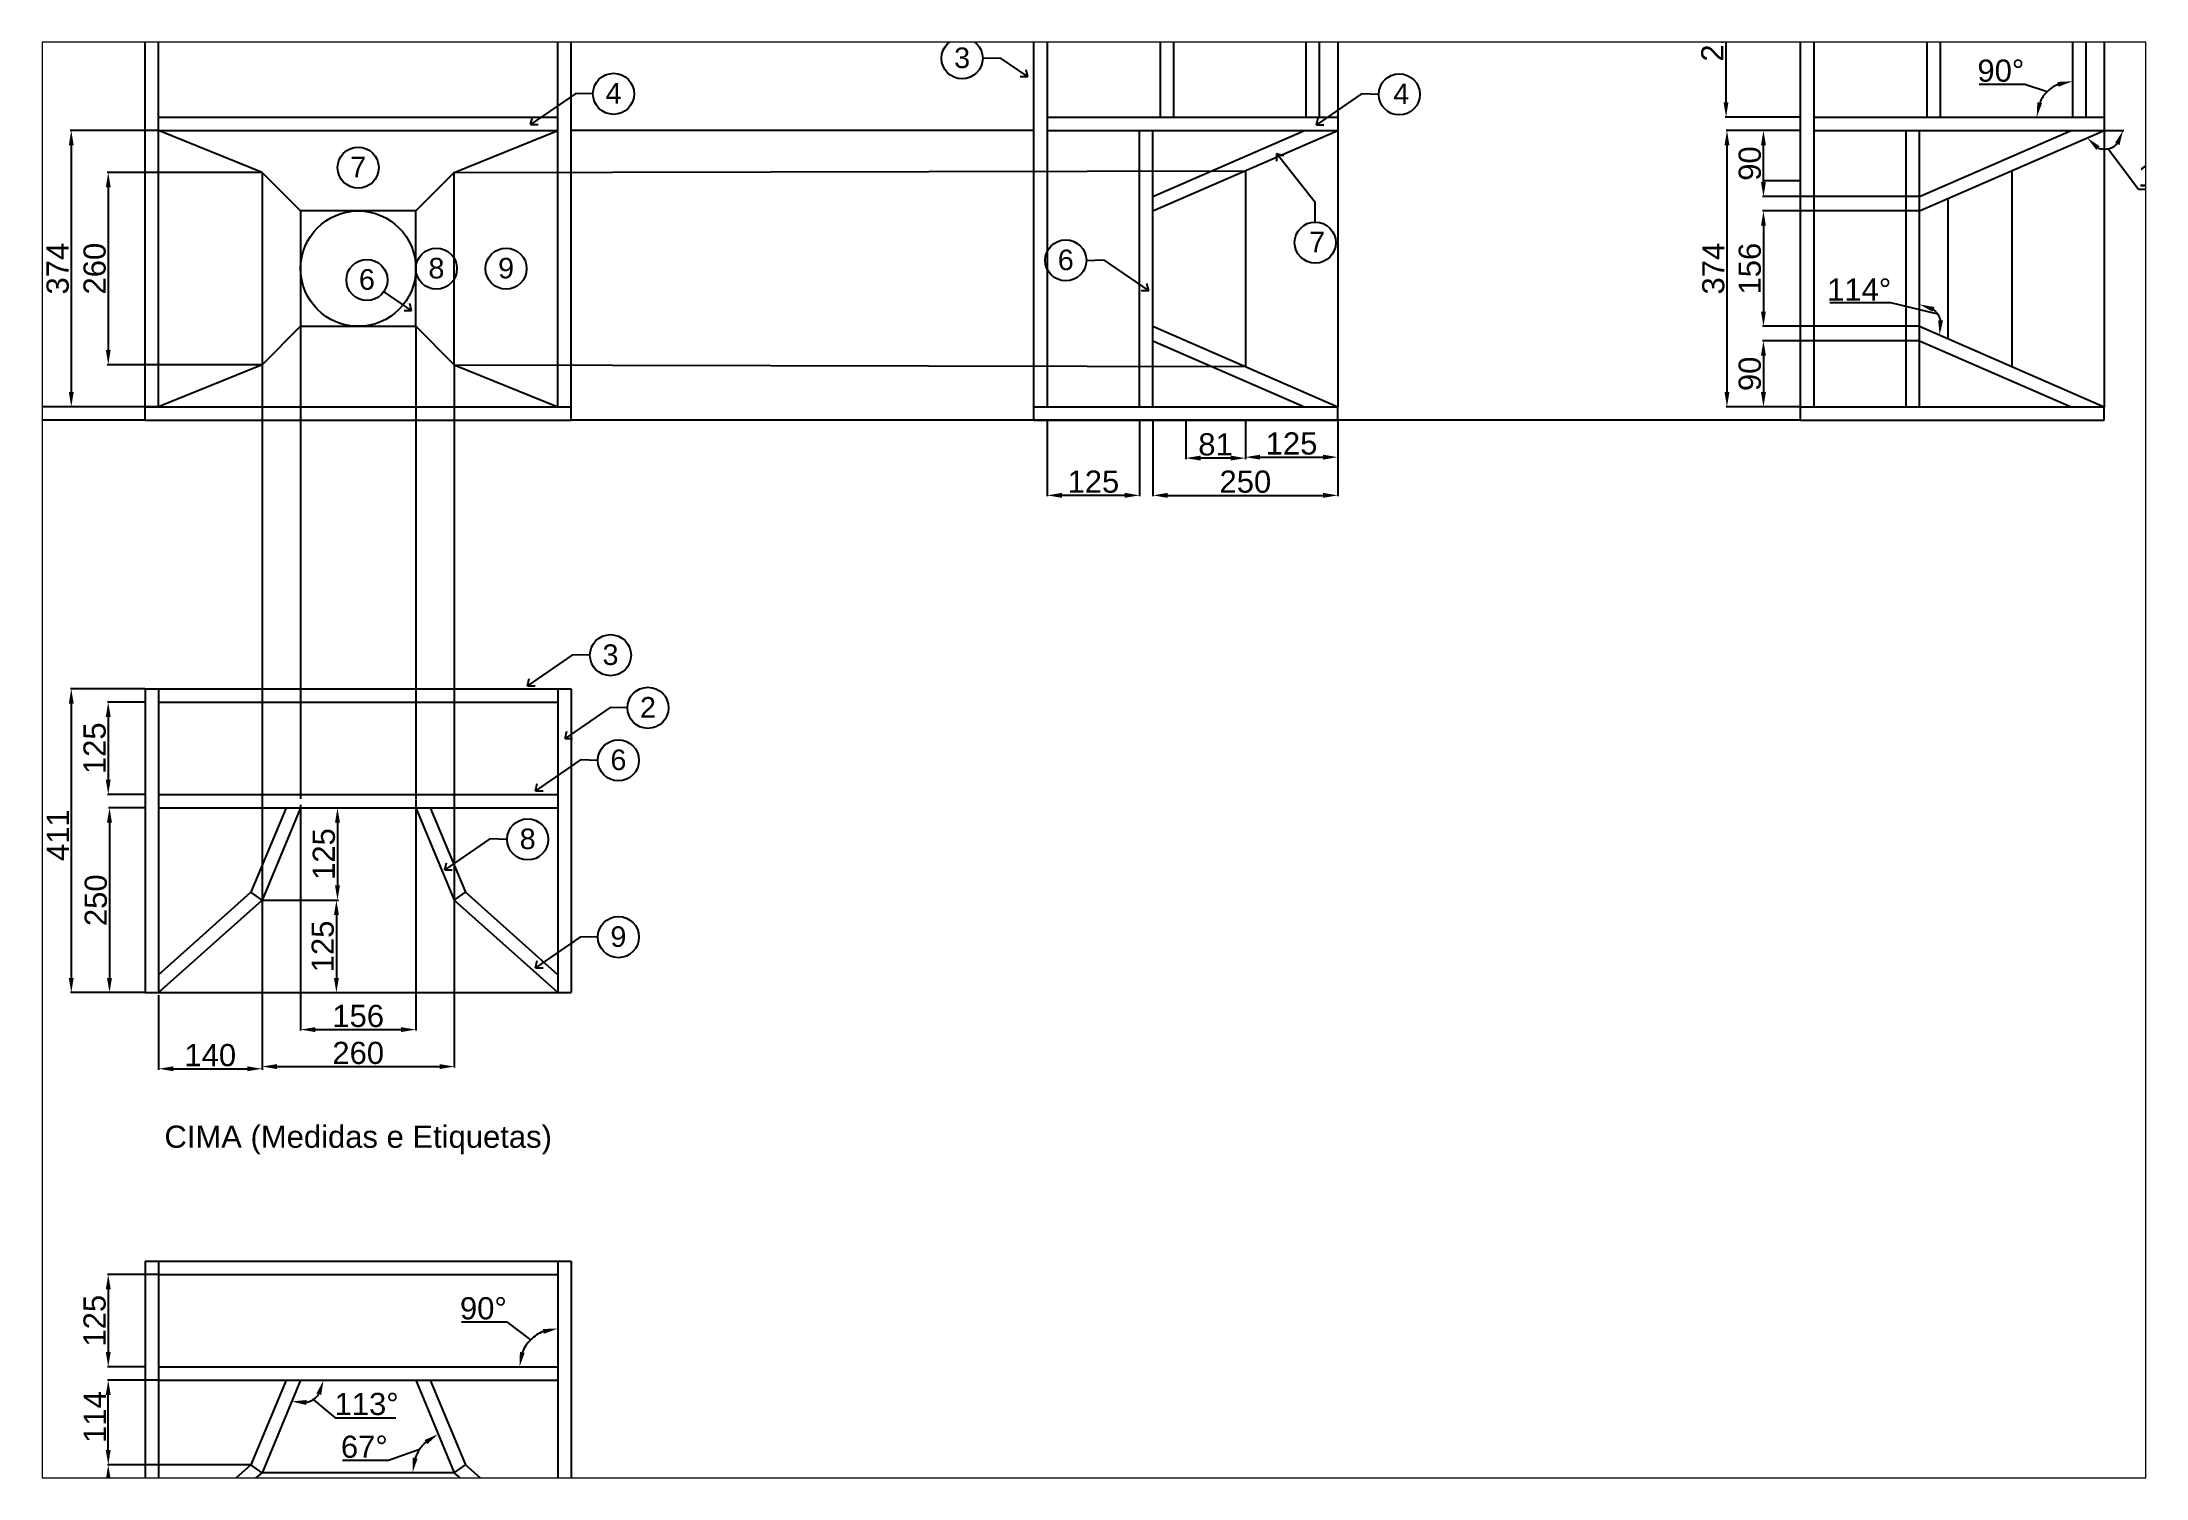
# Paper-space layout 'Layout1' of a CAD drawing. Header units: millimetres. Extents: x 52 to 181, y 46 to 134.
# The model-space entities are those that its viewports show. They can reach past a viewport. Long polylines and large blocks are cut down to what shows.
import ezdxf
from ezdxf.enums import TextEntityAlignment as Align

# ---------------------------------------------------------------- set-up
doc = ezdxf.new("R2010")
doc.units = ezdxf.units.MM
doc.linetypes.add('ACAD_ISO04W100', pattern=[30, 24, -3, 0, -3])
doc.linetypes.add('HIDDEN', pattern=[9.525, 6.35, -3.175])
doc.layers.add('Etiquetas', color=7, linetype='Continuous')
doc.layers.add('Interior', color=7, linetype='HIDDEN')
doc.layers.add('Linhas apoio', color=8, linetype='ACAD_ISO04W100', transparency=0.3)
doc.styles.get("Standard").update_dxf_attribs({"font": 'arial.ttf'})
doc.dimstyles.new('roy-1', dxfattribs={"dimtxt": 30, "dimasz": 20, "dimexe": 1.25, "dimexo": 0.625, "dimgap": 3, "dimtad": 3, "dimtoh": 1, "dimdec": 0, "dimtxsty": 'Standard', "dimcen": 2.5, "dimadec": 0, "dimazin": 0, "dimtfac": 1, "dimtdec": 0, "dimtmove": 0, "dimatfit": 2, "dimfxl": 1, "dimarcsym": 0})

# ---------------------------------------------------------------- blocks, each defined once
blk = doc.blocks.new('PLACA Nº')
blk.add_circle((0, 0), 27.8)
blk.add_attdef('XX', text='', height=27.8).set_placement((-0.5, -13.2), align=Align.CENTER)
blk = doc.blocks.new('*D10')
at = {"layer": 'Defpoints', "color": 0, "transparency": 16777216}
for p in [(0, 648), (0, 0), (-200, 0)]:
    blk.add_point(p, dxfattribs=at)
at = {"layer": 'Linhas apoio', "color": 0, "linetype": 'ACAD_ISO04W100', "lineweight": -2, "transparency": 16777216}
for p, q in [((-0.6, 648), (-201.3, 648)), ((-200, 628), (-200, 20)), ((-0.6, 0), (-201.3, 0))]:
    blk.add_line(p, q, dxfattribs=at)
at = {"layer": 'Linhas apoio', "color": 0, "transparency": 16777216}
for points in [[(-203.3, 628), (-196.7, 628), (-200, 648)], [(-203.3, 20), (-196.7, 20), (-200, 0)]]:
    blk.add_solid(points, dxfattribs=at)
at = {"layer": 'Linhas apoio', "color": 0, "transparency": 16777216, "insert": (-218.3, 324), "char_height": 30, "attachment_point": 5, "rotation": 90}
blk.add_mtext('648', dxfattribs=at)
blk = doc.blocks.new('*D11')
at = {"layer": 'Defpoints', "color": 0, "transparency": 16777216}
for p in [(-150, 630), (0, 630), (0, 18)]:
    blk.add_point(p, dxfattribs=at)
at = {"layer": 'Linhas apoio', "color": 0, "linetype": 'ACAD_ISO04W100', "lineweight": -2, "transparency": 16777216}
for p, q in [((-0.6, 630), (-151.3, 630)), ((-150, 38), (-150, 610)), ((-0.6, 18), (-151.3, 18))]:
    blk.add_line(p, q, dxfattribs=at)
at = {"layer": 'Linhas apoio', "color": 0, "transparency": 16777216}
for points in [[(-153.3, 610), (-146.7, 610), (-150, 630)], [(-153.3, 38), (-146.7, 38), (-150, 18)]]:
    blk.add_solid(points, dxfattribs=at)
at = {"layer": 'Linhas apoio', "color": 0, "transparency": 16777216, "insert": (-168.3, 324), "char_height": 30, "attachment_point": 5, "rotation": 90}
blk.add_mtext('612', dxfattribs=at)
blk = doc.blocks.new('*D13')
at = {"layer": 'Defpoints', "color": 0, "transparency": 16777216}
for p in [(0, -363.3), (-100, -774.4), (0, -774.4)]:
    blk.add_point(p, dxfattribs=at)
at = {"layer": 'Linhas apoio', "color": 0, "linetype": 'ACAD_ISO04W100', "lineweight": -2, "transparency": 16777216}
for p, q in [((-0.6, -363.3), (-101.2, -363.3)), ((-100, -383.3), (-100, -754.4)), ((-0.6, -774.4), (-101.2, -774.4))]:
    blk.add_line(p, q, dxfattribs=at)
at = {"layer": 'Linhas apoio', "color": 0, "transparency": 16777216}
for points in [[(-103.3, -383.3), (-96.7, -383.3), (-100, -363.3)], [(-103.3, -754.4), (-96.7, -754.4), (-100, -774.4)]]:
    blk.add_solid(points, dxfattribs=at)
at = {"layer": 'Linhas apoio', "color": 0, "transparency": 16777216, "insert": (-118.1, -561.4), "char_height": 30, "attachment_point": 5, "rotation": 90}
blk.add_mtext('411', dxfattribs=at)
blk = doc.blocks.new('*D8')
at = {"layer": 'Defpoints', "color": 0, "transparency": 16777216}
for p in [(0, -381.3), (-50, -506.3), (0, -506.3)]:
    blk.add_point(p, dxfattribs=at)
at = {"layer": 'Linhas apoio', "color": 0, "linetype": 'ACAD_ISO04W100', "lineweight": -2, "transparency": 16777216}
for p, q in [((-0.6, -381.3), (-51.2, -381.3)), ((-50, -401.3), (-50, -486.3)), ((-0.6, -506.3), (-51.2, -506.3))]:
    blk.add_line(p, q, dxfattribs=at)
at = {"layer": 'Linhas apoio', "color": 0, "transparency": 16777216}
for points in [[(-53.3, -401.3), (-46.7, -401.3), (-50, -381.3)], [(-53.3, -486.3), (-46.7, -486.3), (-50, -506.3)]]:
    blk.add_solid(points, dxfattribs=at)
at = {"layer": 'Linhas apoio', "color": 0, "transparency": 16777216, "insert": (-68.3, -443.8), "char_height": 30, "attachment_point": 5, "rotation": 90}
blk.add_mtext('125', dxfattribs=at)
blk = doc.blocks.new('*D14')
at = {"layer": 'Defpoints', "color": 0, "transparency": 16777216}
for p in [(1.1, -524.3), (-48.3, -774.4), (0, -774.4)]:
    blk.add_point(p, dxfattribs=at)
at = {"layer": 'Linhas apoio', "color": 0, "linetype": 'ACAD_ISO04W100', "lineweight": -2, "transparency": 16777216}
for p, q in [((0.5, -524.3), (-49.6, -524.3)), ((-48.3, -544.3), (-48.3, -754.4)), ((-0.6, -774.4), (-49.6, -774.4))]:
    blk.add_line(p, q, dxfattribs=at)
at = {"layer": 'Linhas apoio', "color": 0, "transparency": 16777216}
for points in [[(-51.7, -544.3), (-45, -544.3), (-48.3, -524.3)], [(-51.7, -754.4), (-45, -754.4), (-48.3, -774.4)]]:
    blk.add_solid(points, dxfattribs=at)
at = {"layer": 'Linhas apoio', "color": 0, "transparency": 16777216, "insert": (-66.7, -649.4), "char_height": 30, "attachment_point": 5, "rotation": 90}
blk.add_mtext('250', dxfattribs=at)
blk = doc.blocks.new('*D15')
at = {"layer": 'Defpoints', "color": 0, "transparency": 16777216}
for p in [(158, -646.4), (18, -777.4), (158, -877.4)]:
    blk.add_point(p, dxfattribs=at)
at = {"layer": 'Linhas apoio', "color": 0, "linetype": 'ACAD_ISO04W100', "lineweight": -2, "transparency": 16777216}
for p, q in [((158, -647), (158, -878.6)), ((18, -778), (18, -878.6)), ((38, -877.4), (138, -877.4))]:
    blk.add_line(p, q, dxfattribs=at)
at = {"layer": 'Linhas apoio', "color": 0, "transparency": 16777216}
for points in [[(38, -874.1), (38, -880.7), (18, -877.4)], [(138, -874.1), (138, -880.7), (158, -877.4)]]:
    blk.add_solid(points, dxfattribs=at)
at = {"layer": 'Linhas apoio', "color": 0, "transparency": 16777216, "insert": (88, -859.1), "char_height": 30, "attachment_point": 5}
blk.add_mtext('140', dxfattribs=at)
blk = doc.blocks.new('*D16')
at = {"layer": 'Defpoints', "color": 0, "transparency": 16777216}
for p in [(158, -646.4), (418, -646.4), (418, -874.4)]:
    blk.add_point(p, dxfattribs=at)
at = {"layer": 'Linhas apoio', "color": 0, "linetype": 'ACAD_ISO04W100', "lineweight": -2, "transparency": 16777216}
for p, q in [((158, -647), (158, -875.6)), ((418, -647), (418, -875.6)), ((178, -874.4), (398, -874.4))]:
    blk.add_line(p, q, dxfattribs=at)
at = {"layer": 'Linhas apoio', "color": 0, "transparency": 16777216}
for points in [[(178, -871.1), (178, -877.7), (158, -874.4)], [(398, -871.1), (398, -877.7), (418, -874.4)]]:
    blk.add_solid(points, dxfattribs=at)
at = {"layer": 'Linhas apoio', "color": 0, "transparency": 16777216, "insert": (288, -856.1), "char_height": 30, "attachment_point": 5}
blk.add_mtext('260', dxfattribs=at)
blk = doc.blocks.new('*D9')
at = {"layer": 'Defpoints', "color": 0, "transparency": 16777216}
for p in [(18, 392), (-100, 18), (18, 18)]:
    blk.add_point(p, dxfattribs=at)
at = {"layer": 'Linhas apoio', "color": 0, "linetype": 'ACAD_ISO04W100', "lineweight": -2, "transparency": 16777216}
for p, q in [((17.4, 392), (-101.3, 392)), ((-100, 372), (-100, 38)), ((17.4, 18), (-101.3, 18))]:
    blk.add_line(p, q, dxfattribs=at)
at = {"layer": 'Linhas apoio', "color": 0, "transparency": 16777216}
for points in [[(-103.3, 372), (-96.7, 372), (-100, 392)], [(-103.3, 38), (-96.7, 38), (-100, 18)]]:
    blk.add_solid(points, dxfattribs=at)
at = {"layer": 'Linhas apoio', "color": 0, "transparency": 16777216, "insert": (-118.3, 205), "char_height": 30, "attachment_point": 5, "rotation": 90}
blk.add_mtext('374', dxfattribs=at)
blk = doc.blocks.new('*D18')
at = {"layer": 'Defpoints', "color": 0, "transparency": 16777216}
for p in [(158, 335), (-50, 75), (158, 75)]:
    blk.add_point(p, dxfattribs=at)
at = {"layer": 'Linhas apoio', "color": 0, "linetype": 'ACAD_ISO04W100', "lineweight": -2, "transparency": 16777216}
for p, q in [((157.4, 335), (-51.3, 335)), ((-50, 315), (-50, 95)), ((157.4, 75), (-51.3, 75))]:
    blk.add_line(p, q, dxfattribs=at)
at = {"layer": 'Linhas apoio', "color": 0, "transparency": 16777216}
for points in [[(-53.3, 315), (-46.7, 315), (-50, 335)], [(-53.3, 95), (-46.7, 95), (-50, 75)]]:
    blk.add_solid(points, dxfattribs=at)
at = {"layer": 'Linhas apoio', "color": 0, "transparency": 16777216, "insert": (-68.3, 205), "char_height": 30, "attachment_point": 5, "rotation": 90}
blk.add_mtext('260', dxfattribs=at)
blk = doc.blocks.new('*D24')
at = {"layer": 'Defpoints', "color": 0, "transparency": 16777216}
for p in [(210, -519.9), (366, -512.4), (366, -824.4)]:
    blk.add_point(p, dxfattribs=at)
at = {"layer": 'Linhas apoio', "color": 0, "linetype": 'ACAD_ISO04W100', "lineweight": -2, "transparency": 16777216}
for p, q in [((210, -520.5), (210, -825.6)), ((366, -513), (366, -825.6)), ((230, -824.4), (346, -824.4))]:
    blk.add_line(p, q, dxfattribs=at)
at = {"layer": 'Linhas apoio', "color": 0, "transparency": 16777216}
for points in [[(230, -821.1), (230, -827.7), (210, -824.4)], [(346, -821.1), (346, -827.7), (366, -824.4)]]:
    blk.add_solid(points, dxfattribs=at)
at = {"layer": 'Linhas apoio', "color": 0, "transparency": 16777216, "insert": (288, -806.1), "char_height": 30, "attachment_point": 5}
blk.add_mtext('156', dxfattribs=at)
blk = doc.blocks.new('*D29')
at = {"layer": 'Defpoints', "color": 0, "transparency": 16777216}
for p in [(2238.3, 392), (2139, 18), (2238.3, 18)]:
    blk.add_point(p, dxfattribs=at)
at = {"layer": 'Linhas apoio', "color": 0, "linetype": 'ACAD_ISO04W100', "lineweight": -2, "transparency": 16777216}
for p, q in [((2237.7, 392), (2137.8, 392)), ((2139, 372), (2139, 38)), ((2237.7, 18), (2137.8, 18))]:
    blk.add_line(p, q, dxfattribs=at)
at = {"layer": 'Linhas apoio', "color": 0, "transparency": 16777216}
for points in [[(2135.7, 372), (2142.3, 372), (2139, 392)], [(2135.7, 38), (2142.3, 38), (2139, 18)]]:
    blk.add_solid(points, dxfattribs=at)
at = {"layer": 'Linhas apoio', "color": 0, "transparency": 16777216, "insert": (2120.7, 205), "char_height": 30, "attachment_point": 5, "rotation": 90}
blk.add_mtext('374', dxfattribs=at)
blk = doc.blocks.new('*D26')
at = {"layer": 'Defpoints', "color": 0, "transparency": 16777216}
for p in [(2137.8, 630), (2238.3, 630), (2238.3, 410)]:
    blk.add_point(p, dxfattribs=at)
at = {"layer": 'Linhas apoio', "color": 0, "linetype": 'ACAD_ISO04W100', "lineweight": -2, "transparency": 16777216}
for p, q in [((2237.7, 630), (2136.5, 630)), ((2137.8, 430), (2137.8, 610)), ((2237.7, 410), (2136.5, 410))]:
    blk.add_line(p, q, dxfattribs=at)
at = {"layer": 'Linhas apoio', "color": 0, "transparency": 16777216}
for points in [[(2134.4, 610), (2141.1, 610), (2137.8, 630)], [(2134.4, 430), (2141.1, 430), (2137.8, 410)]]:
    blk.add_solid(points, dxfattribs=at)
at = {"layer": 'Linhas apoio', "color": 0, "transparency": 16777216, "insert": (2119.4, 520), "char_height": 30, "attachment_point": 5, "rotation": 90}
blk.add_mtext('220', dxfattribs=at)
blk = doc.blocks.new('*D27')
at = {"layer": 'Defpoints', "color": 0, "transparency": 16777216}
for p in [(2188.3, 392), (2188.3, 392), (2399.3, 302.4)]:
    blk.add_point(p, dxfattribs=at)
at = {"layer": 'Linhas apoio', "color": 0, "linetype": 'ACAD_ISO04W100', "lineweight": -2, "transparency": 16777216}
for p, q in [((2187.7, 392), (2187.1, 392)), ((2188.3, 322.4), (2188.3, 372)), ((2398.7, 302.4), (2187.1, 302.4))]:
    blk.add_line(p, q, dxfattribs=at)
at = {"layer": 'Linhas apoio', "color": 0, "transparency": 16777216}
for points in [[(2185, 372), (2191.7, 372), (2188.3, 392)], [(2185, 322.4), (2191.7, 322.4), (2188.3, 302.4)]]:
    blk.add_solid(points, dxfattribs=at)
at = {"layer": 'Linhas apoio', "color": 0, "transparency": 16777216, "insert": (2170, 347.2), "char_height": 30, "attachment_point": 5, "rotation": 90}
blk.add_mtext('90', dxfattribs=at)
blk = doc.blocks.new('*D30')
at = {"layer": 'Defpoints', "color": 0, "transparency": 16777216}
for p in [(2399.3, 283), (2188.3, 127), (2399.3, 127)]:
    blk.add_point(p, dxfattribs=at)
at = {"layer": 'Linhas apoio', "color": 0, "linetype": 'ACAD_ISO04W100', "lineweight": -2, "transparency": 16777216}
for p, q in [((2398.7, 283), (2187.1, 283)), ((2188.3, 263), (2188.3, 147)), ((2398.7, 127), (2187.1, 127))]:
    blk.add_line(p, q, dxfattribs=at)
at = {"layer": 'Linhas apoio', "color": 0, "transparency": 16777216}
for points in [[(2185, 263), (2191.7, 263), (2188.3, 283)], [(2185, 147), (2191.7, 147), (2188.3, 127)]]:
    blk.add_solid(points, dxfattribs=at)
at = {"layer": 'Linhas apoio', "color": 0, "transparency": 16777216, "insert": (2170, 205), "char_height": 30, "attachment_point": 5, "rotation": 90}
blk.add_mtext('156', dxfattribs=at)
blk = doc.blocks.new('*D28')
at = {"layer": 'Defpoints', "color": 0, "transparency": 16777216}
for p in [(2399.3, 107.4), (2188.3, 18), (2188.3, 18)]:
    blk.add_point(p, dxfattribs=at)
at = {"layer": 'Linhas apoio', "color": 0, "linetype": 'ACAD_ISO04W100', "lineweight": -2, "transparency": 16777216}
for p, q in [((2398.7, 107.4), (2187.1, 107.4)), ((2188.3, 87.4), (2188.3, 38)), ((2187.7, 18), (2187.1, 18))]:
    blk.add_line(p, q, dxfattribs=at)
at = {"layer": 'Linhas apoio', "color": 0, "transparency": 16777216}
for points in [[(2185, 87.4), (2191.7, 87.4), (2188.3, 107.4)], [(2185, 38), (2191.7, 38), (2188.3, 18)]]:
    blk.add_solid(points, dxfattribs=at)
at = {"layer": 'Linhas apoio', "color": 0, "transparency": 16777216, "insert": (2170, 62.7), "char_height": 30, "attachment_point": 5, "rotation": 90}
blk.add_mtext('90', dxfattribs=at)
blk = doc.blocks.new('*D34')
at = {"layer": 'Defpoints', "color": 0, "transparency": 16777216}
for p in [(1487.7, 0), (1612.7, 0), (1612.7, -50)]:
    blk.add_point(p, dxfattribs=at)
at = {"layer": 'Linhas apoio', "color": 0, "linetype": 'ACAD_ISO04W100', "lineweight": -2, "transparency": 16777216}
for p, q in [((1487.7, -0.6), (1487.7, -51.3)), ((1612.7, -0.6), (1612.7, -51.3)), ((1507.7, -50), (1592.7, -50))]:
    blk.add_line(p, q, dxfattribs=at)
at = {"layer": 'Linhas apoio', "color": 0, "transparency": 16777216}
for points in [[(1507.7, -46.7), (1507.7, -53.3), (1487.7, -50)], [(1592.7, -46.7), (1592.7, -53.3), (1612.7, -50)]]:
    blk.add_solid(points, dxfattribs=at)
at = {"layer": 'Linhas apoio', "color": 0, "transparency": 16777216, "insert": (1550.2, -31.7), "char_height": 30, "attachment_point": 5}
blk.add_mtext('125', dxfattribs=at)
blk = doc.blocks.new('*D35')
at = {"layer": 'Defpoints', "color": 0, "transparency": 16777216}
for p in [(1407.2, 0), (1487.7, 0), (1407.2, -51.3)]:
    blk.add_point(p, dxfattribs=at)
at = {"layer": 'Linhas apoio', "color": 0, "linetype": 'ACAD_ISO04W100', "lineweight": -2, "transparency": 16777216}
for p, q in [((1407.2, -0.6), (1407.2, -52.5)), ((1487.7, -0.6), (1487.7, -52.5)), ((1467.7, -51.3), (1427.2, -51.3))]:
    blk.add_line(p, q, dxfattribs=at)
at = {"layer": 'Linhas apoio', "color": 0, "transparency": 16777216}
for points in [[(1427.2, -47.9), (1427.2, -54.6), (1407.2, -51.3)], [(1467.7, -47.9), (1467.7, -54.6), (1487.7, -51.3)]]:
    blk.add_solid(points, dxfattribs=at)
at = {"layer": 'Linhas apoio', "color": 0, "transparency": 16777216, "insert": (1447.4, -32.9), "char_height": 30, "attachment_point": 5}
blk.add_mtext('81', dxfattribs=at)
blk = doc.blocks.new('*D70')
at = {"layer": 'Defpoints', "color": 0, "transparency": 16777216}
for p in [(1219.7, 0), (1344.7, 0), (1219.7, -101.7)]:
    blk.add_point(p, dxfattribs=at)
at = {"layer": 'Linhas apoio', "color": 0, "linetype": 'ACAD_ISO04W100', "lineweight": -2, "transparency": 16777216}
for p, q in [((1219.7, -0.6), (1219.7, -102.9)), ((1344.7, -0.6), (1344.7, -102.9)), ((1324.7, -101.7), (1239.7, -101.7))]:
    blk.add_line(p, q, dxfattribs=at)
at = {"layer": 'Linhas apoio', "color": 0, "transparency": 16777216}
for points in [[(1239.7, -98.3), (1239.7, -105), (1219.7, -101.7)], [(1324.7, -98.3), (1324.7, -105), (1344.7, -101.7)]]:
    blk.add_solid(points, dxfattribs=at)
at = {"layer": 'Linhas apoio', "color": 0, "transparency": 16777216, "insert": (1282.2, -83.3), "char_height": 30, "attachment_point": 5}
blk.add_mtext('125', dxfattribs=at)
blk = doc.blocks.new('*D71')
at = {"layer": 'Defpoints', "color": 0, "transparency": 16777216}
for p in [(2399.3, 392), (2649.3, 392), (2649.3, 392), (2643.1, 367.5), (2399.3, 283)]:
    blk.add_point(p, dxfattribs=at)
at = {"layer": 'Linhas apoio', "color": 0, "linetype": 'ACAD_ISO04W100', "lineweight": -2, "transparency": 16777216}
for p, q in [((2650, 392), (2675.9, 392)), ((2654.5, 367.2), (2695.6, 312.5)), ((2695.6, 312.5), (2777.9, 312.5))]:
    blk.add_line(p, q, dxfattribs=at)
blk.add_arc((2649.3, 392), 25.3, 250.0886, 313.4686, dxfattribs=at)
at = {"layer": 'Linhas apoio', "color": 0, "transparency": 16777216}
for points in [[(2638.4, 365.8), (2643, 370.6), (2626.1, 381.9)], [(2663.7, 374.9), (2669.8, 372.3), (2674.6, 392)]]:
    blk.add_solid(points, dxfattribs=at)
at = {"layer": 'Linhas apoio', "color": 0, "transparency": 16777216, "insert": (2738.2, 330.8), "char_height": 30, "attachment_point": 5}
blk.add_mtext('156°', dxfattribs=at)
blk = doc.blocks.new('*D73')
at = {"layer": 'Defpoints', "color": 0, "transparency": 16777216}
for p in [(2399.3, 392), (2399.3, 127), (2428.1, 134.3), (2399.3, 18), (2649.3, 18)]:
    blk.add_point(p, dxfattribs=at)
at = {"layer": 'Linhas apoio', "color": 0, "linetype": 'ACAD_ISO04W100', "lineweight": -2, "transparency": 16777216}
for p, q in [((2360.5, 158.7), (2278.2, 158.7)), ((2424.2, 143.3), (2360.5, 158.7))]:
    blk.add_line(p, q, dxfattribs=at)
blk.add_arc((2399.3, 127), 29.7, 15.7787, 50.6641, dxfattribs=at)
at = {"layer": 'Linhas apoio', "color": 0, "transparency": 16777216}
for points in [[(2417, 146.8), (2419.3, 153.1), (2399.3, 156.7)], [(2431.2, 134.9), (2424.6, 135.3), (2426.6, 115.1)]]:
    blk.add_solid(points, dxfattribs=at)
at = {"layer": 'Linhas apoio', "color": 0, "transparency": 16777216, "insert": (2317.8, 176.7), "char_height": 30, "attachment_point": 5}
blk.add_mtext('114°', dxfattribs=at)
blk = doc.blocks.new('*D74')
at = {"layer": 'Defpoints', "color": 0, "transparency": 16777216}
for p in [(2606.3, 630), (2582.1, 452), (2244.3, 410), (2606.3, 410), (2624.3, 410)]:
    blk.add_point(p, dxfattribs=at)
at = {"layer": 'Linhas apoio', "color": 0, "linetype": 'ACAD_ISO04W100', "lineweight": -2, "transparency": 16777216}
for p, q in [((2541.9, 454.3), (2480, 454.3)), ((2572.1, 444.3), (2541.9, 454.3))]:
    blk.add_line(p, q, dxfattribs=at)
blk.add_arc((2606.3, 410), 48.5, 113.8145, 156.1855, dxfattribs=at)
at = {"layer": 'Linhas apoio', "color": 0, "transparency": 16777216}
for points in [[(2586.1, 457.6), (2587.4, 451.1), (2606.3, 458.5)], [(2565.2, 428.9), (2558.7, 430.3), (2557.9, 410)]]:
    blk.add_solid(points, dxfattribs=at)
at = {"layer": 'Linhas apoio', "color": 0, "transparency": 16777216, "insert": (2509.4, 472.7), "char_height": 30, "attachment_point": 5}
blk.add_mtext('90°', dxfattribs=at)
blk = doc.blocks.new('*D77')
at = {"layer": 'Defpoints', "color": 0, "transparency": 16777216}
for p in [(1362.7, 0), (1612.7, 0), (1612.7, -101.7)]:
    blk.add_point(p, dxfattribs=at)
at = {"layer": 'Linhas apoio', "color": 0, "linetype": 'ACAD_ISO04W100', "lineweight": -2, "transparency": 16777216}
for p, q in [((1362.7, -0.6), (1362.7, -102.9)), ((1612.7, -0.6), (1612.7, -102.9)), ((1382.7, -101.7), (1592.7, -101.7))]:
    blk.add_line(p, q, dxfattribs=at)
at = {"layer": 'Linhas apoio', "color": 0, "transparency": 16777216}
for points in [[(1382.7, -98.3), (1382.7, -105), (1362.7, -101.7)], [(1592.7, -98.3), (1592.7, -105), (1612.7, -101.7)]]:
    blk.add_solid(points, dxfattribs=at)
at = {"layer": 'Linhas apoio', "color": 0, "transparency": 16777216, "insert": (1487.7, -83.3), "char_height": 30, "attachment_point": 5}
blk.add_mtext('250', dxfattribs=at)
blk = doc.blocks.new('*D78')
at = {"layer": 'Defpoints', "color": 0, "transparency": 16777216}
for p in [(418, -1423.8), (464.7, -1525.7), (0, -1548.8), (558, -1548.8), (576, -1548.8)]:
    blk.add_point(p, dxfattribs=at)
at = {"layer": 'Linhas apoio', "color": 0, "linetype": 'ACAD_ISO04W100', "lineweight": -2, "transparency": 16777216}
for p, q in [((435.8, -1497.1), (372.7, -1497.1)), ((468.2, -1514.5), (435.8, -1497.1))]:
    blk.add_line(p, q, dxfattribs=at)
blk.add_arc((558, -1548.8), 96.1, 150.1872, 168.0525, dxfattribs=at)
at = {"layer": 'Linhas apoio', "color": 0, "transparency": 16777216}
for points in [[(471.9, -1499.1), (477.3, -1503), (486.3, -1484.8)], [(467.3, -1529.2), (460.7, -1528.5), (461.9, -1548.8)]]:
    blk.add_solid(points, dxfattribs=at)
at = {"layer": 'Linhas apoio', "color": 0, "transparency": 16777216, "insert": (402.8, -1479), "char_height": 30, "attachment_point": 5}
blk.add_mtext('42°', dxfattribs=at)
blk = doc.blocks.new('*D79')
at = {"layer": 'Defpoints', "color": 0, "transparency": 16777216}
for p in [(366, -1298.7), (378, -1383.8), (158, -1423.8), (418, -1423.8), (418, -1423.8)]:
    blk.add_point(p, dxfattribs=at)
at = {"layer": 'Linhas apoio', "color": 0, "linetype": 'ACAD_ISO04W100', "lineweight": -2, "transparency": 16777216}
for p, q in [((371, -1392.4), (328.8, -1407.2)), ((328.8, -1407.2), (266.7, -1407.2))]:
    blk.add_line(p, q, dxfattribs=at)
blk.add_arc((418, -1423.8), 56.5, 132.9635, 159.6157, dxfattribs=at)
at = {"layer": 'Linhas apoio', "color": 0, "transparency": 16777216}
for points in [[(377.7, -1379.6), (381.3, -1385.2), (396.3, -1371.6)], [(368.3, -1404.7), (361.7, -1403.5), (361.5, -1423.8)]]:
    blk.add_solid(points, dxfattribs=at)
at = {"layer": 'Linhas apoio', "color": 0, "transparency": 16777216, "insert": (296.3, -1388.9), "char_height": 30, "attachment_point": 5}
blk.add_mtext('67°', dxfattribs=at)
blk = doc.blocks.new('*D80')
at = {"layer": 'Defpoints', "color": 0, "transparency": 16777216}
for p in [(18, -1298.7), (210, -1298.7), (558, -1298.7), (218, -1328.9), (158, -1423.8)]:
    blk.add_point(p, dxfattribs=at)
at = {"layer": 'Linhas apoio', "color": 0, "linetype": 'ACAD_ISO04W100', "lineweight": -2, "transparency": 16777216}
for p, q in [((227.3, -1324.7), (256.7, -1349.4)), ((256.7, -1349.4), (339, -1349.4))]:
    blk.add_line(p, q, dxfattribs=at)
blk.add_arc((210, -1298.7), 31.2, 284.82, 322.6008, dxfattribs=at)
at = {"layer": 'Linhas apoio', "color": 0, "transparency": 16777216}
for points in [[(231.6, -1316.6), (237.9, -1318.7), (241.2, -1298.7)], [(217.8, -1332.2), (218.2, -1325.5), (198, -1327.5)]]:
    blk.add_solid(points, dxfattribs=at)
at = {"layer": 'Linhas apoio', "color": 0, "transparency": 16777216, "insert": (299.4, -1331), "char_height": 30, "attachment_point": 5}
blk.add_mtext('113°', dxfattribs=at)
blk = doc.blocks.new('*D81')
at = {"layer": 'Defpoints', "color": 0, "transparency": 16777216}
for p in [(558, -1155.7), (532.1, -1235.8), (18, -1280.7), (558, -1280.7), (558, -1548.8)]:
    blk.add_point(p, dxfattribs=at)
at = {"layer": 'Linhas apoio', "color": 0, "linetype": 'ACAD_ISO04W100', "lineweight": -2, "transparency": 16777216}
for p, q in [((489.7, -1220), (427.9, -1220)), ((521.3, -1244), (489.7, -1220))]:
    blk.add_line(p, q, dxfattribs=at)
blk.add_arc((558, -1280.7), 51.9, 112.2234, 157.7766, dxfattribs=at)
at = {"layer": 'Linhas apoio', "color": 0, "transparency": 16777216}
for points in [[(537.7, -1229.4), (539, -1236), (558, -1228.8)], [(513.2, -1261.7), (506.7, -1260.5), (506.1, -1280.7)]]:
    blk.add_solid(points, dxfattribs=at)
at = {"layer": 'Linhas apoio', "color": 0, "transparency": 16777216, "insert": (457.3, -1201.6), "char_height": 30, "attachment_point": 5}
blk.add_mtext('90°', dxfattribs=at)
blk = doc.blocks.new('*D82')
at = {"layer": 'Defpoints', "color": 0, "transparency": 16777216}
for p in [(-50, -1298.7), (18, -1298.7), (143, -1413.1)]:
    blk.add_point(p, dxfattribs=at)
at = {"layer": 'Linhas apoio', "color": 0, "linetype": 'ACAD_ISO04W100', "lineweight": -2, "transparency": 16777216}
for p, q in [((17.4, -1298.7), (-51.2, -1298.7)), ((-50, -1393.1), (-50, -1318.7)), ((142.3, -1413.1), (-51.2, -1413.1))]:
    blk.add_line(p, q, dxfattribs=at)
at = {"layer": 'Linhas apoio', "color": 0, "transparency": 16777216}
for points in [[(-53.3, -1318.7), (-46.7, -1318.7), (-50, -1298.7)], [(-53.3, -1393.1), (-46.7, -1393.1), (-50, -1413.1)]]:
    blk.add_solid(points, dxfattribs=at)
at = {"layer": 'Linhas apoio', "color": 0, "transparency": 16777216, "insert": (-68.1, -1348.6), "char_height": 30, "attachment_point": 5, "rotation": 90}
blk.add_mtext('114', dxfattribs=at)
blk = doc.blocks.new('*D84')
at = {"layer": 'Defpoints', "color": 0, "transparency": 16777216}
for p in [(143, -1413.1), (-50, -1524.6), (18, -1524.6)]:
    blk.add_point(p, dxfattribs=at)
at = {"layer": 'Linhas apoio', "color": 0, "linetype": 'ACAD_ISO04W100', "lineweight": -2, "transparency": 16777216}
for p, q in [((142.3, -1413.1), (-51.2, -1413.1)), ((-50, -1433.1), (-50, -1504.6)), ((17.4, -1524.6), (-51.2, -1524.6))]:
    blk.add_line(p, q, dxfattribs=at)
at = {"layer": 'Linhas apoio', "color": 0, "transparency": 16777216}
for points in [[(-53.3, -1433.1), (-46.7, -1433.1), (-50, -1413.1)], [(-53.3, -1504.6), (-46.7, -1504.6), (-50, -1524.6)]]:
    blk.add_solid(points, dxfattribs=at)
at = {"layer": 'Linhas apoio', "color": 0, "transparency": 16777216, "insert": (-68.1, -1469.5), "char_height": 30, "attachment_point": 5, "rotation": 90}
blk.add_mtext('112', dxfattribs=at)
blk = doc.blocks.new('*D86')
at = {"layer": 'Defpoints', "color": 0, "transparency": 16777216}
for p in [(18, -1155.7), (-50, -1280.7), (0, -1280.7)]:
    blk.add_point(p, dxfattribs=at)
at = {"layer": 'Linhas apoio', "color": 0, "linetype": 'ACAD_ISO04W100', "lineweight": -2, "transparency": 16777216}
for p, q in [((17.4, -1155.7), (-51.2, -1155.7)), ((-50, -1175.7), (-50, -1260.7)), ((-0.6, -1280.7), (-51.2, -1280.7))]:
    blk.add_line(p, q, dxfattribs=at)
at = {"layer": 'Linhas apoio', "color": 0, "transparency": 16777216}
for points in [[(-53.3, -1175.7), (-46.7, -1175.7), (-50, -1155.7)], [(-53.3, -1260.7), (-46.7, -1260.7), (-50, -1280.7)]]:
    blk.add_solid(points, dxfattribs=at)
at = {"layer": 'Linhas apoio', "color": 0, "transparency": 16777216, "insert": (-68.3, -1218.2), "char_height": 30, "attachment_point": 5, "rotation": 90}
blk.add_mtext('125', dxfattribs=at)
blk = doc.blocks.new('*D88')
at = {"layer": 'Defpoints', "color": 0, "transparency": 16777216}
for p in [(158, -649.4), (0, -774.4), (258.5, -774.4)]:
    blk.add_point(p, dxfattribs=at)
at = {"layer": 'Linhas apoio', "color": 0, "linetype": 'ACAD_ISO04W100', "lineweight": -2, "transparency": 16777216}
for p, q in [((158.6, -649.4), (259.8, -649.4)), ((258.5, -669.4), (258.5, -754.4)), ((0.6, -774.4), (259.8, -774.4))]:
    blk.add_line(p, q, dxfattribs=at)
at = {"layer": 'Linhas apoio', "color": 0, "transparency": 16777216}
for points in [[(255.2, -669.4), (261.9, -669.4), (258.5, -649.4)], [(255.2, -754.4), (261.9, -754.4), (258.5, -774.4)]]:
    blk.add_solid(points, dxfattribs=at)
at = {"layer": 'Linhas apoio', "color": 0, "transparency": 16777216, "insert": (240.2, -711.9), "char_height": 30, "attachment_point": 5, "rotation": 90}
blk.add_mtext('125', dxfattribs=at)
blk = doc.blocks.new('*D89')
at = {"layer": 'Defpoints', "color": 0, "transparency": 16777216}
for p in [(260, -524.3), (158, -649.4), (260, -649.4)]:
    blk.add_point(p, dxfattribs=at)
at = {"layer": 'Linhas apoio', "color": 0, "linetype": 'ACAD_ISO04W100', "lineweight": -2, "transparency": 16777216}
for p, q in [((260.6, -524.3), (261.3, -524.3)), ((260, -544.3), (260, -629.4)), ((158.6, -649.4), (261.3, -649.4))]:
    blk.add_line(p, q, dxfattribs=at)
at = {"layer": 'Linhas apoio', "color": 0, "transparency": 16777216}
for points in [[(256.7, -544.3), (263.3, -544.3), (260, -524.3)], [(256.7, -629.4), (263.3, -629.4), (260, -649.4)]]:
    blk.add_solid(points, dxfattribs=at)
at = {"layer": 'Linhas apoio', "color": 0, "transparency": 16777216, "insert": (241.7, -586.9), "char_height": 30, "attachment_point": 5, "rotation": 90}
blk.add_mtext('125', dxfattribs=at)

msp = doc.modelspace()

# ---------------------------------------------------------------- linework, layer by layer
for p, q in [((0, 0), (0, 648)), ((18, 18), (18, 630)), ((558, 18), (558, 630)), ((576, 0), (576, 648)), ((1201.7, 0), (1201.7, 648)), ((1612.7, 630), (1612.7, 18)), ((2238.3, 0), (2238.3, 648)), ((2649.3, 630), (2649.3, 18)), ((18, 410), (558, 410)), ((1612.7, 410), (1612.7, 392)), ((2649.3, 410), (2649.3, 392)), ((158, 335), (18, 392)), ((18, 392), (558, 392)), ((418, 335), (558, 392)), ((158, 335), (158, 75)), ((158, 335), (210, 283)), ((418, 335), (366, 283)), ((418, 75), (418, 335)), ((366, 283), (210, 283)), ((210, 283), (210, 127)), ((366, 127), (366, 283)), ((158, 75), (210, 127)), ((210, 127), (366, 127)), ((418, 75), (366, 127)), ((158, 75), (18, 18)), ((418, 75), (558, 18)), ((0, 18), (576, 18)), ((0, 0), (576, 0)), ((1201.7, 18), (1612.7, 18)), ((1201.7, 0), (1612.7, 0)), ((1612.7, 0), (1612.7, 18)), ((2238.3, 18), (2649.3, 18)), ((2238.3, 0), (2649.3, 0)), ((2649.3, 0), (2649.3, 18)), ((0, -363.3), (576, -363.3)), ((0, -363.3), (0, -774.4)), ((576, -363.3), (576, -774.4)), ((0, -774.4), (576, -774.4)), ((0, -1137.7), (576, -1137.7)), ((0, -1137.7), (0, -1548.8)), ((576, -1137.7), (576, -1548.8))]:
    msp.add_line(p, q)
msp.add_circle((288, 205), 78)
at = {"layer": 'Etiquetas'}
for p, q in [((1442.5, 563.6), (1381.6, 521.6)), ((1381.6, 521.6), (1384, 531.5)), ((1381.6, 521.6), (1391.8, 521.6)), ((1132.4, 489.6), (1155.9, 490.2)), ((1155.9, 490.2), (1193.5, 464.3)), ((1193.5, 464.3), (1183.4, 464.3)), ((1193.5, 464.3), (1191.2, 474.1)), ((582.1, 442.1), (521.2, 400.2)), ((605.6, 441.5), (582.1, 442.1)), ((1644.6, 441.3), (1583.8, 399.4)), ((1668.1, 440.7), (1644.6, 441.3)), ((521.2, 400.2), (523.6, 410)), ((521.2, 400.2), (531.4, 400.2)), ((1583.8, 399.4), (1586.1, 409.2)), ((1583.8, 399.4), (1593.9, 399.4)), ((1582.2, 294.6), (1530, 360.6)), ((1530, 360.6), (1530, 350.5)), ((1530, 360.6), (1539.9, 358.3)), ((1582.2, 268), (1582.2, 294.6)), ((1272.6, 216.2), (1296.1, 216.8)), ((1296.1, 216.8), (1357, 174.8)), ((322.6, 173.8), (360.2, 147.9)), ((1357, 174.8), (1346.9, 174.8)), ((1357, 174.8), (1354.6, 184.7)), ((360.2, 147.9), (350.1, 147.9)), ((360.2, 147.9), (357.9, 157.7)), ((577.9, -317.3), (517.1, -359.3)), ((601.4, -317.9), (577.9, -317.3)), ((517.1, -359.3), (519.4, -349.5)), ((517.1, -359.3), (527.2, -359.3)), ((628.6, -388.5), (567.8, -430.5)), ((652.1, -389.1), (628.6, -388.5)), ((567.8, -430.5), (570.1, -420.6)), ((567.8, -430.5), (577.9, -430.5)), ((588.7, -459.6), (527.9, -501.5)), ((612.2, -460.2), (588.7, -459.6)), ((527.9, -501.5), (530.2, -491.7)), ((527.9, -501.5), (538, -501.5)), ((466, -566.5), (405.1, -608.4)), ((489.5, -567.1), (466, -566.5)), ((405.1, -608.4), (407.5, -598.6)), ((405.1, -608.4), (415.3, -608.4)), ((588.7, -698.7), (527.8, -740.7)), ((612.2, -699.3), (588.7, -698.7)), ((527.8, -740.7), (530.2, -730.9)), ((527.8, -740.7), (538, -740.7))]:
    msp.add_line(p, q, dxfattribs=at)
at = {"layer": 'Interior'}
for p, q in [((1219.7, 630), (1219.7, 18)), ((1372.7, 630), (1372.7, 410)), ((1390.7, 630), (1390.7, 410)), ((1569.7, 630), (1569.7, 410)), ((1587.7, 630), (1587.7, 410)), ((2256.3, 630), (2256.3, 18)), ((2409.3, 630), (2409.3, 410)), ((2427.3, 630), (2427.3, 410)), ((2606.3, 630), (2606.3, 410)), ((2624.3, 630), (2624.3, 410)), ((1219.7, 410), (1587.7, 410)), ((1587.7, 410), (1612.7, 410)), ((2256.3, 410), (2624.3, 410)), ((2624.3, 410), (2649.3, 410)), ((1219.7, 392), (1612.7, 392)), ((1344.7, 18), (1344.7, 392)), ((1362.7, 18), (1362.7, 392)), ((1362.7, 283), (1612.7, 392)), ((1362.7, 302.6), (1567.6, 392)), ((2256.3, 392), (2649.3, 392)), ((2381.3, 18), (2381.3, 392)), ((2399.3, 18), (2399.3, 392)), ((2399.3, 283), (2649.3, 392)), ((2399.3, 302.6), (2604.3, 392)), ((1487.7, 337.5), (1487.7, 72.5)), ((2238.3, 324), (2188.3, 324)), ((2524.3, 337.5), (2524.3, 72.5)), ((1362.7, 127), (1612.7, 18)), ((2399.3, 127), (2649.3, 18)), ((1362.7, 107.4), (1567.6, 18)), ((2399.3, 107.4), (2604.3, 18)), ((18, -363.3), (18, -774.4)), ((558, -363.3), (558, -774.4)), ((18, -381.3), (558, -381.3)), ((18, -506.3), (558, -506.3)), ((18, -524.3), (558, -524.3)), ((190.5, -524.3), (143, -638.7)), ((210, -524.3), (158, -649.4)), ((366, -524.3), (418, -649.4)), ((385.5, -524.3), (433, -638.7)), ((18, -750.3), (143, -638.7)), ((18, -774.4), (158, -649.4)), ((158, -649.4), (143, -638.7)), ((418, -649.4), (433, -638.7)), ((558, -774.4), (418, -649.4)), ((558, -750.3), (433, -638.7)), ((18, -1137.7), (18, -1548.8)), ((558, -1137.7), (558, -1548.8)), ((18, -1155.7), (558, -1155.7)), ((18, -1280.7), (558, -1280.7)), ((18, -1298.7), (558, -1298.7)), ((190.5, -1298.7), (143, -1413.1)), ((210, -1298.7), (158, -1423.8)), ((366, -1298.7), (418, -1423.8)), ((385.5, -1298.7), (433, -1413.1)), ((18, -1524.6), (143, -1413.1)), ((158, -1423.8), (143, -1413.1)), ((418, -1423.8), (433, -1413.1)), ((558, -1524.6), (433, -1413.1)), ((18, -1548.8), (158, -1423.8)), ((558, -1548.8), (418, -1423.8))]:
    msp.add_line(p, q, dxfattribs=at)
at = {"layer": 'Linhas apoio'}
for p, q in [((1201.7, 392), (576, 392)), ((418, 335), (1487.7, 337.5)), ((2437.5, 299.6), (2437.5, 110.4)), ((210, 127), (210, -512.4)), ((366, 127), (366, -512.4)), ((158, 75), (158, -646.4)), ((418, 75), (1487.7, 72.5)), ((418, 75), (418, -646.4)), ((2238.3, 0), (576, 0)), ((0, -774.4), (576, -774.4)), ((418, -1423.8), (158, -1423.8))]:
    msp.add_line(p, q, dxfattribs=at)

# ---------------------------------------------------------------- block references
at = {"layer": 'Etiquetas'}
ref = msp.add_blockref('PLACA Nº', (1104.7, 489.6), dxfattribs=at)
ref.add_attrib('XX', '3', dxfattribs={"layer": '0', "height": 27.8}).set_placement((1104.7, 490.3), align=Align.MIDDLE_CENTER)
ref = msp.add_blockref('PLACA Nº', (633.3, 441.5), dxfattribs=at)
ref.add_attrib('XX', '4', dxfattribs={"layer": '0', "height": 27.8}).set_placement((633.3, 442.3), align=Align.MIDDLE_CENTER)
ref = msp.add_blockref('PLACA Nº', (1695.9, 440.7), dxfattribs=at)
ref.add_attrib('XX', '4', (1687.7, 427.6), dxfattribs={"layer": '0', "height": 27.8})
ref = msp.add_blockref('PLACA Nº', (288, 341.7), dxfattribs=at)
ref.add_attrib('XX', '7', dxfattribs={"layer": '0', "height": 27.8}).set_placement((288, 342.4), align=Align.MIDDLE_CENTER)
ref = msp.add_blockref('PLACA Nº', (1582.2, 240.3), dxfattribs=at)
ref.add_attrib('XX', '7', (1574, 227.1), dxfattribs={"layer": '0', "height": 27.8})
ref = msp.add_blockref('PLACA Nº', (393.8, 205), dxfattribs=at)
ref.add_attrib('XX', '8', dxfattribs={"layer": '0', "height": 27.8}).set_placement((393.8, 205.7), align=Align.MIDDLE_CENTER)
ref = msp.add_blockref('PLACA Nº', (488, 205), dxfattribs=at)
ref.add_attrib('XX', '9', dxfattribs={"layer": '0', "height": 27.8}).set_placement((488, 205.7), align=Align.MIDDLE_CENTER)
ref = msp.add_blockref('PLACA Nº', (1244.9, 216.2), dxfattribs=at)
ref.add_attrib('XX', '6', dxfattribs={"layer": '0', "height": 27.8}).set_placement((1244.9, 216.9), align=Align.MIDDLE_CENTER)
ref = msp.add_blockref('PLACA Nº', (299.8, 189.7), dxfattribs=at)
ref.add_attrib('XX', '6', dxfattribs={"layer": '0', "height": 27.8}).set_placement((299.8, 190.4), align=Align.MIDDLE_CENTER)
ref = msp.add_blockref('PLACA Nº', (629.2, -317.9), dxfattribs=at)
ref.add_attrib('XX', '3', dxfattribs={"layer": '0', "height": 27.8}).set_placement((629.2, -317.2), align=Align.MIDDLE_CENTER)
ref = msp.add_blockref('PLACA Nº', (679.9, -389.1), dxfattribs=at)
ref.add_attrib('XX', '2', dxfattribs={"layer": '0', "height": 27.8}).set_placement((679.9, -388.4), align=Align.MIDDLE_CENTER)
ref = msp.add_blockref('PLACA Nº', (639.9, -460.2), dxfattribs=at)
ref.add_attrib('XX', '6', dxfattribs={"layer": '0', "height": 27.8}).set_placement((639.9, -459.4), align=Align.MIDDLE_CENTER)
ref = msp.add_blockref('PLACA Nº', (517.2, -567.1), dxfattribs=at)
ref.add_attrib('XX', '8', dxfattribs={"layer": '0', "height": 27.8}).set_placement((517.2, -566.3), align=Align.MIDDLE_CENTER)
ref = msp.add_blockref('PLACA Nº', (639.9, -699.3), dxfattribs=at)
ref.add_attrib('XX', '9', dxfattribs={"layer": '0', "height": 27.8}).set_placement((639.9, -698.6), align=Align.MIDDLE_CENTER)

# ---------------------------------------------------------------- texts
at = {"insert": (288, -973.8), "char_height": 30, "attachment_point": 5}
msp.add_mtext_dynamic_manual_height_columns('CIMA (Medidas e Etiquetas)', width=659.827, gutter_width=12.5, heights=[75.7], dxfattribs=at)

# ---------------------------------------------------------------- dimensions: what is measured, and where the dimension line sits
at = {"layer": 'Linhas apoio'}
for base, p1, p2, picture, middle in [((-200, 0), (0, 648), (0, 0), '*D10', (-200, 324)), ((-150, 630), (0, 18), (0, 630), '*D11', (-150, 324)), ((-100, 18), (18, 392), (18, 18), '*D9', (-100, 205)), ((2188.3, 392), (2399.3, 302.4), (2188.3, 392), '*D27', (2188.3, 347.2)), ((-50, 75), (158, 335), (158, 75), '*D18', (-50, 205)), ((-100, -774.4), (0, -363.3), (0, -774.4), '*D13', (-100, -561.4)), ((-50, -506.3), (0, -381.3), (0, -506.3), '*D8', (-50, -443.8)), ((-48.3, -774.4), (1.1, -524.3), (0, -774.4), '*D14', (-48.3, -649.4)), ((-50, -1280.7), (18, -1155.7), (0, -1280.7), '*D86', (-50, -1218.2)), ((-50, -1298.7), (143, -1413.1), (18, -1298.7), '*D82', (-50, -1348.6)), ((-50, -1524.6414), (142.9537, -1413.0756), (18, -1524.6414), '*D84', (-50, -1469.4998))]:
    dim = msp.add_linear_dim(base=base, p1=p1, p2=p2, angle=90, dimstyle='roy-1', dxfattribs=at)
    dim.commit()
    dim.dimension.update_dxf_attribs({"geometry": picture, "text_midpoint": middle, "dimtype": 160})
for base, p1, p2, picture, middle in [((2137.8, 630), (2238.3, 410), (2238.3, 630), '*D26', (2119.4, 520)), ((2139, 18), (2238.3, 392), (2238.3, 18), '*D29', (2120.7, 205)), ((2188.3, 127), (2399.3, 283), (2399.3, 127), '*D30', (2170, 205)), ((260, -649.4), (260, -524.3), (158, -649.4), '*D89', (241.7, -586.9)), ((258.5, -774.4), (158, -649.4), (0, -774.4), '*D88', (240.2, -711.9))]:
    dim = msp.add_linear_dim(base=base, p1=p1, p2=p2, angle=90, dimstyle='roy-1', dxfattribs=at)
    dim.commit()
    dim.dimension.update_dxf_attribs({"geometry": picture, "text_midpoint": middle})
for base, line1, line2, picture, middle in [((2582.1, 452), ((2244.3, 410), (2624.3, 410)), ((2606.3, 630), (2606.3, 410)), '*D74', (2509.4, 472.7)), ((2428.1, 134.3), ((2399.3, 127), (2649.3, 18)), ((2399.3, 392), (2399.3, 18)), '*D73', (2317.8, 176.7)), ((2643.1, 367.5), ((2649.3, 392), (2399.3, 392)), ((2649.3, 392), (2399.3, 283)), '*D71', (2738.2, 330.8)), ((532.1, -1235.8), ((18, -1280.7), (558, -1280.7)), ((558, -1155.7), (558, -1548.8)), '*D81', (457.3, -1201.6)), ((218, -1328.9), ((210, -1298.7), (158, -1423.8)), ((18, -1298.7), (558, -1298.7)), '*D80', (299.4, -1331)), ((378, -1383.8), ((158, -1423.8), (418, -1423.8)), ((418, -1423.8), (366, -1298.7)), '*D79', (296.3, -1388.9)), ((464.7, -1525.7), ((0, -1548.8), (576, -1548.8)), ((558, -1548.8), (418, -1423.8)), '*D78', (402.8, -1479))]:
    dim = msp.add_angular_dim_2l(base=base, line1=line1, line2=line2, dimstyle='roy-1', override={"dimtmove": 1}, dxfattribs=at)
    dim.commit()
    dim.dimension.update_dxf_attribs({"geometry": picture, "text_midpoint": middle, "dimtype": 162})
dim = msp.add_linear_dim(base=(2188.3, 18), p1=(2399.3, 107.4), p2=(2188.3, 18), angle=90, text='90', dimstyle='roy-1', dxfattribs=at)
dim.commit()
dim.dimension.update_dxf_attribs({"geometry": '*D28', "text_midpoint": (2170, 62.7)})
for base, p1, p2, picture, middle in [((1219.7, -101.7), (1344.7, 0), (1219.7, 0), '*D70', (1282.2, -83.3)), ((1612.7, -101.7), (1362.7, 0), (1612.7, 0), '*D77', (1487.7, -83.3)), ((1407.1633633, -51.25), (1487.6633633, 0), (1407.1633633, 0), '*D35', (1447.4133633, -32.9328104)), ((1612.7, -50), (1487.7, 0), (1612.7, 0), '*D34', (1550.2, -31.7)), ((366, -824.4), (210, -519.9), (366, -512.4), '*D24', (288, -806.1))]:
    dim = msp.add_linear_dim(base=base, p1=p1, p2=p2, dimstyle='roy-1', dxfattribs=at)
    dim.commit()
    dim.dimension.update_dxf_attribs({"geometry": picture, "text_midpoint": middle})
for base, p1, p2, picture, middle in [((158, -877.4), (18, -777.4), (158, -646.4), '*D15', (88, -877.4)), ((418, -874.4), (158, -646.4), (418, -646.4), '*D16', (288, -874.4))]:
    dim = msp.add_linear_dim(base=base, p1=p1, p2=p2, dimstyle='roy-1', dxfattribs=at)
    dim.commit()
    dim.dimension.update_dxf_attribs({"geometry": picture, "text_midpoint": middle, "dimtype": 160})

psp = doc.layouts.get("Layout1")

# ---------------------------------------------------------------- viewports
at = {"layer": '0'}
psp.add_viewport(center=(116.29, 89.81), size=(128.89, 88.0017), view_center_point=(1283.02, -459.73), view_height=1942.4395, dxfattribs=at)

doc.saveas('drawing.dxf')
